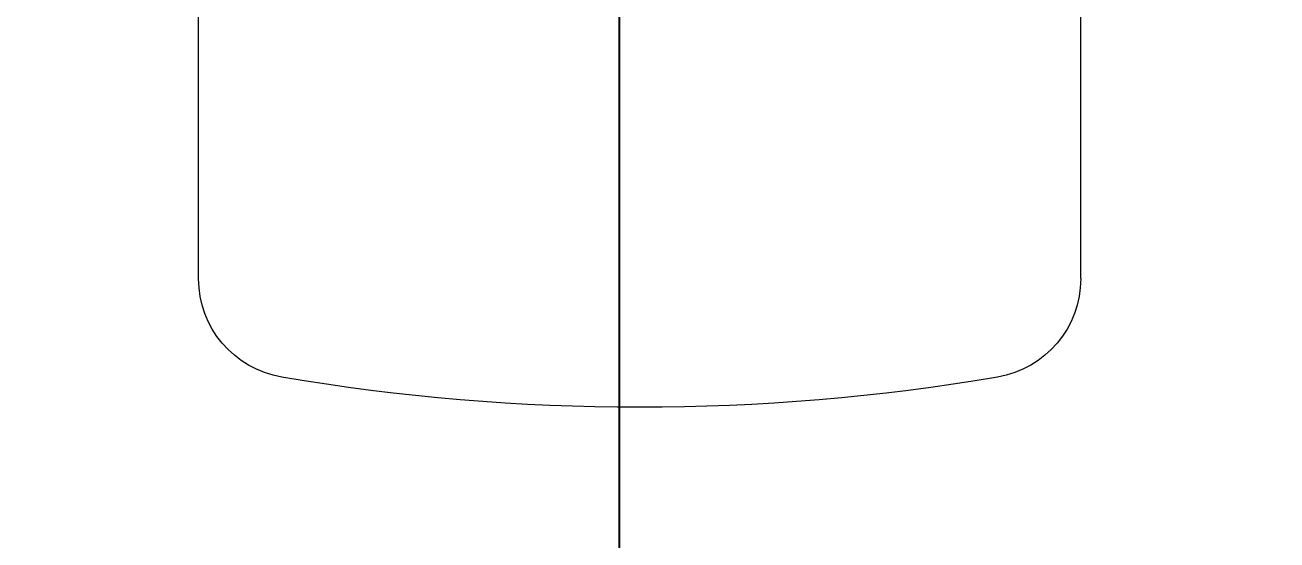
# Model space of a CAD drawing. Extents: x -12260 to 57327, y -29287 to 19916.
# Drawn here: x 45079 to 45705, y -6849 to -6591 of the extents above; entities that cross this region are included whole.
import ezdxf

# ---------------------------------------------------------------- set-up
doc = ezdxf.new("R2010")
doc.units = 0
doc.header["$LTSCALE"] = 0.25
doc.linetypes.add('DASHDOT', pattern=[25.4, 12.7, -6.35, 0, -6.35])
for name, color, linetype, lineweight in [('01-First Floor-FUR$0$72_EGR_BASE_TEXT', 252, 'Continuous', 5), ('01-First Floor-FUR$0$LOADING', 253, 'Continuous', 5), ('E-LITE-CLNG-CNDT', 6, 'DASHDOT', 35)]:
    doc.layers.add(name, color=color, linetype=linetype, lineweight=lineweight)
doc.layers.add('01-First Floor-FUR$0$FALSE CEILING', color=251, linetype='Continuous')
doc.styles.add('01-First Floor-FUR$0$X3G_ENTITY_9EC9', font='swisscl.ttf', dxfattribs={"height": 0.2})

# ---------------------------------------------------------------- blocks, each defined once
blk = doc.blocks.new('01-First Floor-FUR$0$GF21018-P')
at = {"color": 0}
for p, q in [((-0.2207, 0.47563), (-0.2207, 0.0675)), ((0.22049, 0.47563), (0.22049, 0.0675))]:
    blk.add_line(p, q, dxfattribs=at)
for centre, radius, start, end in [((-0.0001, -0.52948), 1.06948, 80.36712, 99.63288), ((-0.1707, 0.47563), 0.05, 99.63288, 180), ((0.17049, 0.47563), 0.05, 0, 80.36712)]:
    blk.add_arc(centre, radius, start, end, dxfattribs=at)
blk = doc.blocks.new('01-First Floor-FUR')
at = {"layer": '01-First Floor-FUR$0$FALSE CEILING', "linetype": 'Continuous'}
blk.add_line((45376, -9440), (45376, -6200), dxfattribs=at)
at = {"layer": '01-First Floor-FUR$0$LOADING', "extrusion": (-2.24021e-05, 7.77426e-06, 1), "xscale": -1000, "yscale": 1000.000000000001, "zscale": 1000, "rotation": 180.0014107650308}
blk.add_blockref('01-First Floor-FUR$0$GF21018-P', (45386.13, -6242.44, -1.13), dxfattribs=at)
at = {"layer": '01-First Floor-FUR$0$72_EGR_BASE_TEXT', "insert": (47012.36, -6303.6, -0.07), "char_height": 200, "width": 4223.97, "attachment_point": 2, "style": '01-First Floor-FUR$0$X3G_ENTITY_9EC9'}
blk.add_mtext('{\\fSwis721 LtCn BT|b1|i0|c0|p34;EAR, NOSE, THROAT CONSULTATION / EXAMINATION ROOM}', dxfattribs=at)

msp = doc.modelspace()

# ---------------------------------------------------------------- block references
at = {"layer": 'E-LITE-CLNG-CNDT'}
msp.add_blockref('01-First Floor-FUR', (0, 0), dxfattribs=at)

doc.saveas('drawing.dxf')
